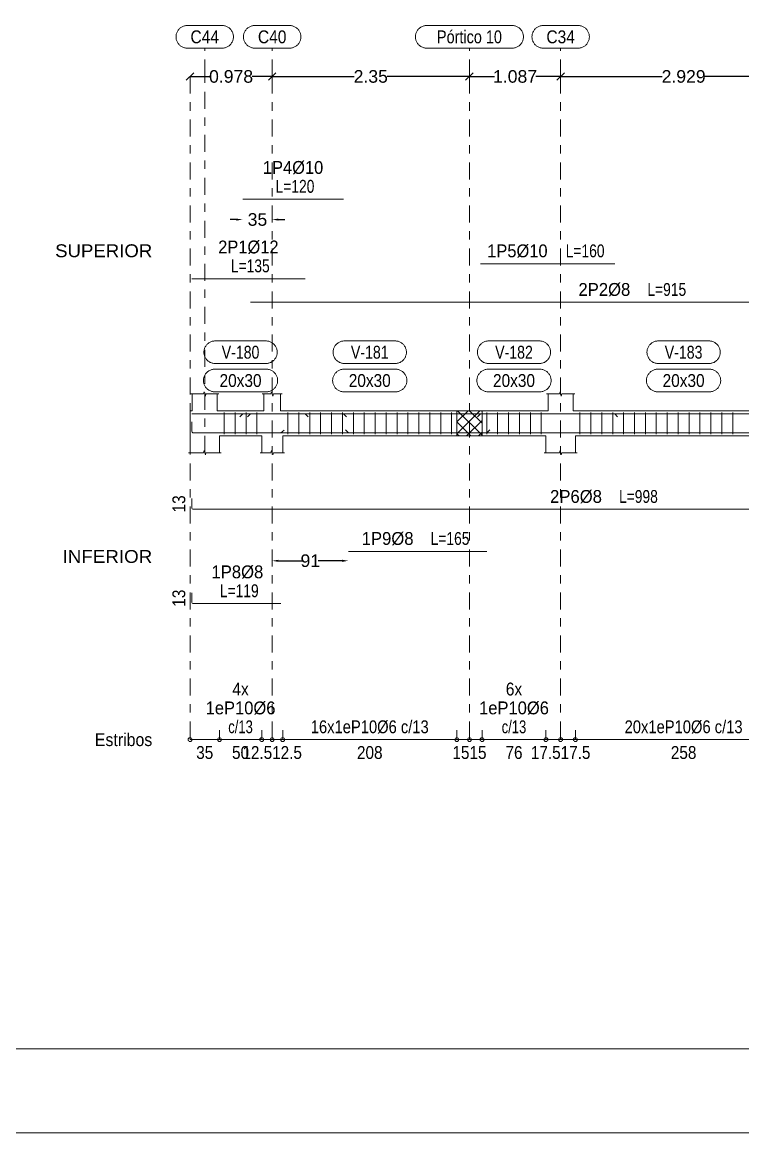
# Model space of a CAD drawing. Header units: millimetres. Extents: x 2 to 158, y -69 to 77.
# Drawn here: x 22.81 to 31.4, y -69.4 to -56.17 of the extents above; entities that cross this region are included whole.
import ezdxf
from ezdxf.enums import TextEntityAlignment as Align

# ---------------------------------------------------------------- set-up
doc = ezdxf.new("R2010")
doc.units = ezdxf.units.MM
doc.linetypes.add('CYPE_RAYAPUNTO', pattern=[0.4125, 0.2025, -0.105, 0, -0.105])
for name, color, linetype, lineweight in [('ALZ_ARM_LONG_ARM_TEXTOS', 3, 'Continuous', 9), ('ALZ_ARM_LONG_TXT_LONG', 3, 'Continuous', 9), ('ALZ_ARM_TRANS_TXT_EST', 3, 'Continuous', 9), ('ALZ_CONT_NUDOS', 122, 'Continuous', 9), ('ALZ_CONT_VIG_HORMIGON', 2, 'Continuous', 9), ('ALZ_COT_COT_ANCLAJES', 3, 'Continuous', 0), ('ALZ_COT_COT_ARM', 3, 'Continuous', 0), ('ALZ_COT_COT_EST', 3, 'Continuous', 0), ('ALZ_COT_COT_LIN_APOYOS', 2, 'CYPE_RAYAPUNTO', 0), ('ALZ_COT_LONGITUD_PROYECTADA', 122, 'Continuous', 0), ('ALZ_COT_TEXTOS_ESTRIBOS', 122, 'Continuous', 0), ('ALZ_REF_COT_LIN_AUX_COTA', 2, 'CYPE_RAYAPUNTO', 9), ('ALZ_REF_POSICIONES_ARMADURAS', 3, 'Continuous', 9), ('ALZ_REF_REF_NOMBRE', 3, 'Continuous', 9), ('ALZ_REF_REF_REFERENCIA', 3, 'Continuous', 9), ('ALZ_REF_TEXTO_REF_NOMBRE', 3, 'Continuous', 9), ('ALZ_REF_TEXTO_REF_REFERENCIA', 3, 'Continuous', 9), ('ARM_LONGITUDINAL_Ø10', 103, 'Continuous', 9), ('ARM_LONGITUDINAL_Ø12', 171, 'Continuous', 9), ('ARM_LONGITUDINAL_Ø8', 32, 'Continuous', 9), ('ARM_TRANSVERSAL_Ø6', 151, 'Continuous', 9), ('RECUAD_LIMITES', 2, 'Continuous', 0), ('RECUAD_MARCO', 1, 'Continuous', 20)]:
    doc.layers.add(name, color=color, linetype=linetype, lineweight=lineweight)
doc.styles.add('CYPETXT_0.225_romans', font='arial.ttf', dxfattribs={"height": 0.15})
doc.styles.add('CYPETXT_romans', font='arial.ttf', dxfattribs={"height": 0.2})
doc.dimstyles.new('cype_arrow', dxfattribs={"dimtxt": 0.18, "dimasz": 0.075, "dimexe": 0.05625, "dimexo": 0.05625, "dimgap": 0, "dimtad": 0, "dimdec": 4, "dimzin": 0, "dimdsep": 46, "dimtxsty": 'CYPETXT_0.225_romans', "dimcen": 0.09, "dimadec": 0, "dimazin": 0, "dimtfac": 1, "dimtdec": 4, "dimtofl": 0, "dimtmove": 2, "dimatfit": 3, "dimfxl": 1, "dimtolj": 1, "dimtzin": 0, "dimarcsym": 0})
doc.dimstyles.new('cype_oblique', dxfattribs={"dimtxt": 0.18, "dimasz": 0.18, "dimexe": 0.05625, "dimexo": 0.05625, "dimgap": 0, "dimtad": 0, "dimdec": 4, "dimzin": 0, "dimdsep": 46, "dimtxsty": 'CYPETXT_0.225_romans', "dimblk": 'OBLIQUE', "dimtsz": 0.045, "dimcen": 0.09, "dimadec": 0, "dimazin": 0, "dimtfac": 1, "dimtdec": 4, "dimtofl": 0, "dimtmove": 2, "dimatfit": 3, "dimfxl": 1, "dimtolj": 1, "dimtzin": 0, "dimarcsym": 0})

# ---------------------------------------------------------------- blocks, each defined once
blk = doc.blocks.new('*D97')
at = {"layer": 'ALZ_COT_LONGITUD_PROYECTADA', "color": 0, "lineweight": -2, "transparency": 16777216}
for p, q in [((24.768, -56.86), (24.858, -56.77)), ((25.746, -56.86), (25.836, -56.77)), ((24.813, -56.815), (25.049, -56.815)), ((25.791, -56.815), (25.555, -56.815))]:
    blk.add_line(p, q, dxfattribs=at)
at = {"layer": 'Defpoints', "color": 0, "transparency": 16777216}
for p in [(24.813, -56.815), (24.813, -56.815), (25.791, -56.815)]:
    blk.add_point(p, dxfattribs=at)
at = {"layer": 'ALZ_COT_LONGITUD_PROYECTADA', "color": 0, "transparency": 16777216, "insert": (25.302, -56.815), "char_height": 0.15, "attachment_point": 5, "style": 'CYPETXT_0.225_romans'}
blk.add_mtext('\\A1;0.978', dxfattribs=at)
blk = doc.blocks.new('_OBLIQUE')
at = {"color": 0, "linetype": 'ByBlock', "lineweight": -2}
blk.add_line((-0.5, -0.5), (0.5, 0.5), dxfattribs=at)
blk = doc.blocks.new('*D98')
at = {"layer": 'ALZ_COT_LONGITUD_PROYECTADA', "color": 0, "lineweight": -2, "transparency": 16777216}
for p, q in [((25.746, -56.86), (25.836, -56.77)), ((28.096, -56.86), (28.186, -56.77)), ((25.791, -56.815), (26.77, -56.815)), ((28.141, -56.815), (27.163, -56.815))]:
    blk.add_line(p, q, dxfattribs=at)
at = {"layer": 'Defpoints', "color": 0, "transparency": 16777216}
for p in [(25.791, -56.815), (25.791, -56.815), (28.141, -56.815)]:
    blk.add_point(p, dxfattribs=at)
at = {"layer": 'ALZ_COT_LONGITUD_PROYECTADA', "color": 0, "transparency": 16777216, "insert": (26.966, -56.815), "char_height": 0.15, "attachment_point": 5, "style": 'CYPETXT_0.225_romans'}
blk.add_mtext('\\A1;2.35', dxfattribs=at)
blk = doc.blocks.new('*D99')
at = {"layer": 'ALZ_COT_LONGITUD_PROYECTADA', "color": 0, "lineweight": -2, "transparency": 16777216}
for p, q in [((28.096, -56.86), (28.186, -56.77)), ((29.183, -56.86), (29.273, -56.77)), ((28.141, -56.815), (28.439, -56.815)), ((29.228, -56.815), (28.931, -56.815))]:
    blk.add_line(p, q, dxfattribs=at)
at = {"layer": 'Defpoints', "color": 0, "transparency": 16777216}
for p in [(28.141, -56.815), (28.141, -56.815), (29.228, -56.815)]:
    blk.add_point(p, dxfattribs=at)
at = {"layer": 'ALZ_COT_LONGITUD_PROYECTADA', "color": 0, "transparency": 16777216, "insert": (28.685, -56.815), "char_height": 0.15, "attachment_point": 5, "style": 'CYPETXT_0.225_romans'}
blk.add_mtext('\\A1;1.087', dxfattribs=at)
blk = doc.blocks.new('*D100')
at = {"layer": 'ALZ_COT_LONGITUD_PROYECTADA', "color": 0, "lineweight": -2, "transparency": 16777216}
for p, q in [((29.183, -56.86), (29.273, -56.77)), ((32.112, -56.86), (32.202, -56.77)), ((29.228, -56.815), (30.438, -56.815)), ((32.157, -56.815), (30.947, -56.815))]:
    blk.add_line(p, q, dxfattribs=at)
at = {"layer": 'Defpoints', "color": 0, "transparency": 16777216}
for p in [(29.228, -56.815), (29.228, -56.815), (32.157, -56.815)]:
    blk.add_point(p, dxfattribs=at)
at = {"layer": 'ALZ_COT_LONGITUD_PROYECTADA', "color": 0, "transparency": 16777216, "insert": (30.693, -56.815), "char_height": 0.15, "attachment_point": 5, "style": 'CYPETXT_0.225_romans'}
blk.add_mtext('\\A1;2.929', dxfattribs=at)
blk = doc.blocks.new('*D103')
at = {"layer": 'ALZ_COT_COT_ARM', "color": 0, "lineweight": -2, "transparency": 16777216}
for p, q in [((25.365, -58.52), (25.29, -58.52)), ((25.866, -58.52), (25.941, -58.52))]:
    blk.add_line(p, q, dxfattribs=at)
at = {"layer": 'ALZ_COT_COT_ARM', "color": 0, "transparency": 16777216}
for points in [[(25.365, -58.508), (25.365, -58.533), (25.44, -58.52)], [(25.866, -58.508), (25.866, -58.533), (25.791, -58.52)]]:
    blk.add_solid(points, dxfattribs=at)
at = {"layer": 'Defpoints', "color": 0, "transparency": 16777216}
for p in [(25.44, -58.52), (25.791, -58.52), (25.791, -58.52)]:
    blk.add_point(p, dxfattribs=at)
at = {"layer": 'ALZ_COT_COT_ARM', "color": 0, "transparency": 16777216, "insert": (25.616, -58.52), "char_height": 0.15, "attachment_point": 5, "style": 'CYPETXT_0.225_romans'}
blk.add_mtext('\\A1;35', dxfattribs=at)
blk = doc.blocks.new('*D104')
at = {"layer": 'ALZ_COT_COT_ARM', "color": 0, "lineweight": -2, "transparency": 16777216}
for p, q in [((25.866, -62.587), (26.153, -62.587)), ((26.625, -62.587), (26.339, -62.587))]:
    blk.add_line(p, q, dxfattribs=at)
at = {"layer": 'ALZ_COT_COT_ARM', "color": 0, "transparency": 16777216}
for points in [[(25.866, -62.575), (25.866, -62.6), (25.791, -62.587)], [(26.625, -62.575), (26.625, -62.6), (26.7, -62.587)]]:
    blk.add_solid(points, dxfattribs=at)
at = {"layer": 'Defpoints', "color": 0, "transparency": 16777216}
for p in [(25.791, -62.587), (26.7, -62.587), (26.7, -62.587)]:
    blk.add_point(p, dxfattribs=at)
at = {"layer": 'ALZ_COT_COT_ARM', "color": 0, "transparency": 16777216, "insert": (26.246, -62.587), "char_height": 0.15, "attachment_point": 5, "style": 'CYPETXT_0.225_romans'}
blk.add_mtext('\\A1;91', dxfattribs=at)

msp = doc.modelspace()

# ---------------------------------------------------------------- linework, layer by layer
at = {"layer": 'ALZ_CONT_NUDOS'}
for p, q in [((24.83797, -60.79883), (24.83797, -60.59883)), ((25.13797, -60.79883), (25.13797, -60.59883)), ((25.69145, -60.79883), (25.69145, -60.59883)), ((25.89145, -60.79883), (25.89145, -60.59883)), ((29.07797, -60.79883), (29.07797, -60.59883)), ((29.37797, -60.79883), (29.37797, -60.59883)), ((24.81297, -60.79883), (24.83797, -60.79883)), ((25.16297, -60.79883), (25.13797, -60.79883)), ((25.66645, -60.79883), (25.69145, -60.79883)), ((25.91645, -60.79883), (25.89145, -60.79883)), ((27.99145, -60.79883), (27.99145, -60.79883)), ((28.29145, -60.79883), (28.29145, -60.79883)), ((29.05297, -60.79883), (29.07797, -60.79883)), ((29.40297, -60.79883), (29.37797, -60.79883)), ((24.81297, -61.09883), (24.81297, -61.29883)), ((25.16297, -61.09883), (25.16297, -61.29883)), ((25.66645, -61.09883), (25.66645, -61.29883)), ((25.91645, -61.09883), (25.91645, -61.29883)), ((27.99145, -61.09883), (27.99145, -61.09883)), ((28.29145, -61.09883), (28.29145, -61.09883)), ((29.05297, -61.09883), (29.05297, -61.29883)), ((29.40297, -61.09883), (29.40297, -61.29883))]:
    msp.add_line(p, q, dxfattribs=at)
at = {"layer": 'ALZ_CONT_NUDOS', "lineweight": 0}
for p, q in [((27.99145, -61.0731), (28.26571, -60.79883)), ((27.99145, -60.93168), (28.12429, -60.79883)), ((28.29145, -61.09026), (28.00003, -60.79883)), ((28.29145, -60.94883), (28.14145, -60.79883)), ((28.29145, -60.80741), (28.28287, -60.79883)), ((28.1586, -61.09883), (27.99145, -60.93168)), ((28.10713, -61.09883), (28.29145, -60.91452)), ((28.01718, -61.09883), (27.99145, -61.0731)), ((28.24855, -61.09883), (28.29145, -61.05594))]:
    msp.add_line(p, q, dxfattribs=at)
at = {"layer": 'ALZ_CONT_NUDOS'}
for points in [[(24.81797, -60.59883), (24.97297, -60.59883), (24.98047, -60.57383), (24.99547, -60.62383), (25.00297, -60.59883), (25.15797, -60.59883)], [(25.67145, -60.59883), (25.77645, -60.59883), (25.78395, -60.57383), (25.79895, -60.62383), (25.80645, -60.59883), (25.91145, -60.59883)], [(29.05797, -60.59883), (29.21297, -60.59883), (29.22047, -60.57383), (29.23547, -60.62383), (29.24297, -60.59883), (29.39797, -60.59883)], [(24.81297, -60.79883), (24.81297, -61.09883)], [(27.99145, -60.79883), (28.29145, -60.79883)], [(27.99145, -61.09883), (28.29145, -61.09883)], [(24.79297, -61.29883), (24.97297, -61.29883), (24.98047, -61.27383), (24.99547, -61.32383), (25.00297, -61.29883), (25.18297, -61.29883)], [(25.64645, -61.29883), (25.77645, -61.29883), (25.78395, -61.27383), (25.79895, -61.32383), (25.80645, -61.29883), (25.93645, -61.29883)], [(29.03297, -61.29883), (29.21297, -61.29883), (29.22047, -61.27383), (29.23547, -61.32383), (29.24297, -61.29883), (29.42297, -61.29883)]]:
    msp.add_lwpolyline(points, dxfattribs=at)
at = {"layer": 'ALZ_CONT_NUDOS', "lineweight": 0}
msp.add_lwpolyline([(27.99145, -60.79883), (27.99145, -61.09883), (28.29145, -61.09883), (28.29145, -60.79883), (27.99145, -60.79883)], close=True, dxfattribs=at)
at = {"layer": 'ALZ_CONT_VIG_HORMIGON'}
for p, q in [((25.16297, -60.79883), (25.66645, -60.79883)), ((25.91645, -60.79883), (27.99145, -60.79883)), ((28.29145, -60.79883), (29.05297, -60.79883)), ((29.40297, -60.79883), (31.98226, -60.79883)), ((25.16297, -61.09883), (25.66645, -61.09883)), ((25.91645, -61.09883), (27.99145, -61.09883)), ((28.29145, -61.09883), (29.05297, -61.09883)), ((29.40297, -61.09883), (31.98226, -61.09883))]:
    msp.add_line(p, q, dxfattribs=at)
at = {"layer": 'ALZ_COT_COT_EST'}
for p, q in [((24.81297, -64.71909), (24.81297, -64.60659)), ((25.16297, -64.71909), (25.16297, -64.60659)), ((25.66645, -64.71909), (25.66645, -64.60659)), ((25.79145, -64.71909), (25.79145, -64.60659)), ((25.91645, -64.71909), (25.91645, -64.60659)), ((27.99145, -64.71909), (27.99145, -64.60659)), ((28.14145, -64.71909), (28.14145, -64.60659)), ((28.29145, -64.71909), (28.29145, -64.60659)), ((29.05297, -64.71909), (29.05297, -64.60659)), ((29.22797, -64.71909), (29.22797, -64.60659)), ((29.40297, -64.71909), (29.40297, -64.60659))]:
    msp.add_line(p, q, dxfattribs=at)
for points in [[(24.81297, -64.71909), (25.16297, -64.71909), (25.16297, -64.60659)], [(25.16297, -64.71909), (25.66645, -64.71909), (25.66645, -64.60659)], [(25.66645, -64.71909), (25.79145, -64.71909), (25.79145, -64.60659)], [(25.79145, -64.71909), (25.91645, -64.71909), (25.91645, -64.60659)], [(25.91645, -64.71909), (27.99145, -64.71909), (27.99145, -64.60659)], [(27.99145, -64.71909), (28.14145, -64.71909), (28.14145, -64.60659)], [(28.14145, -64.71909), (28.29145, -64.71909), (28.29145, -64.60659)], [(28.29145, -64.71909), (29.05297, -64.71909), (29.05297, -64.60659)], [(29.05297, -64.71909), (29.22797, -64.71909), (29.22797, -64.60659)], [(29.22797, -64.71909), (29.40297, -64.71909), (29.40297, -64.60659)], [(29.40297, -64.71909), (31.98226, -64.71909), (31.98226, -64.60659)]]:
    msp.add_lwpolyline(points, dxfattribs=at)
for centre in [(24.81297, -64.71909), (25.16297, -64.71909), (25.16297, -64.71909), (25.66645, -64.71909), (25.66645, -64.71909), (25.79145, -64.71909), (25.79145, -64.71909), (25.91645, -64.71909), (25.91645, -64.71909), (27.99145, -64.71909), (27.99145, -64.71909), (28.14145, -64.71909), (28.14145, -64.71909), (28.29145, -64.71909), (28.29145, -64.71909), (29.05297, -64.71909), (29.05297, -64.71909), (29.22797, -64.71909), (29.22797, -64.71909), (29.40297, -64.71909), (29.40297, -64.71909)]:
    msp.add_circle(centre, 0.0225, dxfattribs=at)
at = {"layer": 'ALZ_COT_COT_LIN_APOYOS'}
for p, q in [((24.81297, -56.81463), (24.81297, -64.71909)), ((25.79145, -56.81463), (25.79145, -64.71909)), ((28.14145, -56.81463), (28.14145, -64.71909)), ((29.22797, -56.81463), (29.22797, -64.71909))]:
    msp.add_line(p, q, dxfattribs=at)
at = {"layer": 'ALZ_REF_COT_LIN_AUX_COTA'}
for p, q in [((24.98797, -56.81463), (24.98797, -56.47713)), ((25.79145, -56.81463), (25.79145, -56.47713)), ((28.14145, -56.81463), (28.14145, -56.47713)), ((29.22797, -56.81463), (29.22797, -56.47713)), ((24.98797, -61.29883), (24.98797, -56.81463))]:
    msp.add_line(p, q, dxfattribs=at)
at = {"layer": 'ALZ_REF_REF_NOMBRE'}
for points in [[(25.71621, -59.96633), (25.72523, -59.96664), (25.7342, -59.96754), (25.7431, -59.96904), (25.75188, -59.97113), (25.76049, -59.9738), (25.76891, -59.97705), (25.7771, -59.98084), (25.78501, -59.98518), (25.79261, -59.99003), (25.79988, -59.99539), (25.80677, -60.00121), (25.81325, -60.00748), (25.8193, -60.01417), (25.82489, -60.02126), (25.83, -60.02869), (25.8346, -60.03646), (25.83867, -60.04451), (25.84219, -60.05281), (25.84515, -60.06134), (25.84753, -60.07004), (25.84933, -60.07888), (25.85053, -60.08782), (25.85114, -60.09682), (25.85114, -60.10585), (25.85053, -60.11485), (25.84933, -60.12379), (25.84753, -60.13263), (25.84515, -60.14133), (25.84219, -60.14985), (25.83867, -60.15816), (25.8346, -60.16621), (25.83, -60.17398), (25.82489, -60.18141), (25.8193, -60.18849), (25.81325, -60.19519), (25.80677, -60.20146), (25.79988, -60.20728), (25.79261, -60.21263), (25.78501, -60.21749), (25.7771, -60.22182), (25.76891, -60.22562), (25.76049, -60.22886), (25.75188, -60.23154), (25.7431, -60.23363), (25.7342, -60.23513), (25.72523, -60.23603), (25.71621, -60.23633), (25.11321, -60.23633), (25.10419, -60.23603), (25.09522, -60.23513), (25.08632, -60.23363), (25.07754, -60.23154), (25.06893, -60.22886), (25.06051, -60.22562), (25.05232, -60.22182), (25.04441, -60.21749), (25.03681, -60.21263), (25.02954, -60.20728), (25.02265, -60.20146), (25.01617, -60.19519), (25.01012, -60.18849), (25.00453, -60.18141), (24.99942, -60.17398), (24.99482, -60.16621), (24.99075, -60.15816), (24.98723, -60.14985), (24.98427, -60.14133), (24.98189, -60.13263), (24.98009, -60.12379), (24.97889, -60.11485), (24.97829, -60.10585), (24.97829, -60.09682), (24.97889, -60.08782), (24.98009, -60.07888), (24.98189, -60.07004), (24.98427, -60.06134), (24.98723, -60.05281), (24.99075, -60.04451), (24.99482, -60.03646), (24.99942, -60.02869), (25.00453, -60.02126), (25.01012, -60.01417), (25.01617, -60.00748), (25.02265, -60.00121), (25.02954, -59.99539), (25.03681, -59.99003), (25.04441, -59.98518), (25.05232, -59.98084), (25.06051, -59.97705), (25.06893, -59.9738), (25.07754, -59.97113), (25.08632, -59.96904), (25.09522, -59.96754), (25.10419, -59.96664), (25.11321, -59.96633), (25.71621, -59.96633)], [(27.25545, -59.96633), (27.26446, -59.96664), (27.27344, -59.96754), (27.28234, -59.96904), (27.29111, -59.97113), (27.29973, -59.9738), (27.30815, -59.97705), (27.31633, -59.98084), (27.32425, -59.98518), (27.33185, -59.99003), (27.33911, -59.99539), (27.346, -60.00121), (27.35249, -60.00748), (27.35854, -60.01417), (27.36413, -60.02126), (27.36924, -60.02869), (27.37384, -60.03646), (27.3779, -60.04451), (27.38143, -60.05281), (27.38439, -60.06134), (27.38677, -60.07004), (27.38857, -60.07888), (27.38977, -60.08782), (27.39037, -60.09682), (27.39037, -60.10585), (27.38977, -60.11485), (27.38857, -60.12379), (27.38677, -60.13263), (27.38439, -60.14133), (27.38143, -60.14985), (27.3779, -60.15816), (27.37384, -60.16621), (27.36924, -60.17398), (27.36413, -60.18141), (27.35854, -60.18849), (27.35249, -60.19519), (27.346, -60.20146), (27.33911, -60.20728), (27.33185, -60.21263), (27.32425, -60.21749), (27.31633, -60.22182), (27.30815, -60.22562), (27.29973, -60.22886), (27.29111, -60.23154), (27.28234, -60.23363), (27.27344, -60.23513), (27.26446, -60.23603), (27.25545, -60.23633), (26.65245, -60.23633), (26.64343, -60.23603), (26.63445, -60.23513), (26.62556, -60.23363), (26.61678, -60.23154), (26.60816, -60.22886), (26.59974, -60.22562), (26.59156, -60.22182), (26.58365, -60.21749), (26.57604, -60.21263), (26.56878, -60.20728), (26.56189, -60.20146), (26.55541, -60.19519), (26.54935, -60.18849), (26.54376, -60.18141), (26.53866, -60.17398), (26.53406, -60.16621), (26.52999, -60.15816), (26.52647, -60.14985), (26.52351, -60.14133), (26.52112, -60.13263), (26.51933, -60.12379), (26.51813, -60.11485), (26.51752, -60.10585), (26.51752, -60.09682), (26.51813, -60.08782), (26.51933, -60.07888), (26.52112, -60.07004), (26.52351, -60.06134), (26.52647, -60.05281), (26.52999, -60.04451), (26.53406, -60.03646), (26.53866, -60.02869), (26.54376, -60.02126), (26.54935, -60.01417), (26.55541, -60.00748), (26.56189, -60.00121), (26.56878, -59.99539), (26.57604, -59.99003), (26.58365, -59.98518), (26.59156, -59.98084), (26.59974, -59.97705), (26.60816, -59.9738), (26.61678, -59.97113), (26.62556, -59.96904), (26.63445, -59.96754), (26.64343, -59.96664), (26.65245, -59.96633), (27.25545, -59.96633)], [(28.97371, -59.96633), (28.98273, -59.96664), (28.9917, -59.96754), (29.0006, -59.96904), (29.00938, -59.97113), (29.01799, -59.9738), (29.02641, -59.97705), (29.0346, -59.98084), (29.04251, -59.98518), (29.05011, -59.99003), (29.05738, -59.99539), (29.06427, -60.00121), (29.07075, -60.00748), (29.0768, -60.01417), (29.08239, -60.02126), (29.0875, -60.02869), (29.0921, -60.03646), (29.09617, -60.04451), (29.09969, -60.05281), (29.10265, -60.06134), (29.10503, -60.07004), (29.10683, -60.07888), (29.10803, -60.08782), (29.10864, -60.09682), (29.10864, -60.10585), (29.10803, -60.11485), (29.10683, -60.12379), (29.10503, -60.13263), (29.10265, -60.14133), (29.09969, -60.14985), (29.09617, -60.15816), (29.0921, -60.16621), (29.0875, -60.17398), (29.08239, -60.18141), (29.0768, -60.18849), (29.07075, -60.19519), (29.06427, -60.20146), (29.05738, -60.20728), (29.05011, -60.21263), (29.04251, -60.21749), (29.0346, -60.22182), (29.02641, -60.22562), (29.01799, -60.22886), (29.00938, -60.23154), (29.0006, -60.23363), (28.9917, -60.23513), (28.98273, -60.23603), (28.97371, -60.23633), (28.37071, -60.23633), (28.36169, -60.23603), (28.35272, -60.23513), (28.34382, -60.23363), (28.33504, -60.23154), (28.32643, -60.22886), (28.31801, -60.22562), (28.30982, -60.22182), (28.30191, -60.21749), (28.29431, -60.21263), (28.28704, -60.20728), (28.28015, -60.20146), (28.27367, -60.19519), (28.26762, -60.18849), (28.26203, -60.18141), (28.25692, -60.17398), (28.25232, -60.16621), (28.24825, -60.15816), (28.24473, -60.14985), (28.24177, -60.14133), (28.23939, -60.13263), (28.23759, -60.12379), (28.23639, -60.11485), (28.23579, -60.10585), (28.23579, -60.09682), (28.23639, -60.08782), (28.23759, -60.07888), (28.23939, -60.07004), (28.24177, -60.06134), (28.24473, -60.05281), (28.24825, -60.04451), (28.25232, -60.03646), (28.25692, -60.02869), (28.26203, -60.02126), (28.26762, -60.01417), (28.27367, -60.00748), (28.28015, -60.00121), (28.28704, -59.99539), (28.29431, -59.99003), (28.30191, -59.98518), (28.30982, -59.98084), (28.31801, -59.97705), (28.32643, -59.9738), (28.33504, -59.97113), (28.34382, -59.96904), (28.35272, -59.96754), (28.36169, -59.96664), (28.37071, -59.96633), (28.97371, -59.96633)], [(30.99412, -59.96633), (31.00314, -59.96664), (31.01211, -59.96754), (31.02101, -59.96904), (31.02979, -59.97113), (31.0384, -59.9738), (31.04682, -59.97705), (31.05501, -59.98084), (31.06292, -59.98518), (31.07052, -59.99003), (31.07779, -59.99539), (31.08467, -60.00121), (31.09116, -60.00748), (31.09721, -60.01417), (31.1028, -60.02126), (31.10791, -60.02869), (31.11251, -60.03646), (31.11658, -60.04451), (31.1201, -60.05281), (31.12306, -60.06134), (31.12544, -60.07004), (31.12724, -60.07888), (31.12844, -60.08782), (31.12904, -60.09682), (31.12904, -60.10585), (31.12844, -60.11485), (31.12724, -60.12379), (31.12544, -60.13263), (31.12306, -60.14133), (31.1201, -60.14985), (31.11658, -60.15816), (31.11251, -60.16621), (31.10791, -60.17398), (31.1028, -60.18141), (31.09721, -60.18849), (31.09116, -60.19519), (31.08467, -60.20146), (31.07779, -60.20728), (31.07052, -60.21263), (31.06292, -60.21749), (31.05501, -60.22182), (31.04682, -60.22562), (31.0384, -60.22886), (31.02979, -60.23154), (31.02101, -60.23363), (31.01211, -60.23513), (31.00314, -60.23603), (30.99412, -60.23633), (30.39112, -60.23633), (30.3821, -60.23603), (30.37313, -60.23513), (30.36423, -60.23363), (30.35545, -60.23154), (30.34684, -60.22886), (30.33842, -60.22562), (30.33023, -60.22182), (30.32232, -60.21749), (30.31472, -60.21263), (30.30745, -60.20728), (30.30056, -60.20146), (30.29408, -60.19519), (30.28803, -60.18849), (30.28243, -60.18141), (30.27733, -60.17398), (30.27273, -60.16621), (30.26866, -60.15816), (30.26514, -60.14985), (30.26218, -60.14133), (30.2598, -60.13263), (30.258, -60.12379), (30.2568, -60.11485), (30.25619, -60.10585), (30.25619, -60.09682), (30.2568, -60.08782), (30.258, -60.07888), (30.2598, -60.07004), (30.26218, -60.06134), (30.26514, -60.05281), (30.26866, -60.04451), (30.27273, -60.03646), (30.27733, -60.02869), (30.28243, -60.02126), (30.28803, -60.01417), (30.29408, -60.00748), (30.30056, -60.00121), (30.30745, -59.99539), (30.31472, -59.99003), (30.32232, -59.98518), (30.33023, -59.98084), (30.33842, -59.97705), (30.34684, -59.9738), (30.35545, -59.97113), (30.36423, -59.96904), (30.37313, -59.96754), (30.3821, -59.96664), (30.39112, -59.96633), (30.99412, -59.96633)], [(25.72184, -60.30383), (25.73085, -60.30414), (25.73983, -60.30504), (25.74873, -60.30654), (25.7575, -60.30863), (25.76612, -60.3113), (25.77454, -60.31455), (25.78272, -60.31834), (25.79063, -60.32268), (25.79824, -60.32753), (25.8055, -60.33289), (25.81239, -60.33871), (25.81888, -60.34498), (25.82493, -60.35167), (25.83052, -60.35876), (25.83563, -60.36619), (25.84022, -60.37396), (25.84429, -60.38201), (25.84781, -60.39031), (25.85077, -60.39884), (25.85316, -60.40754), (25.85496, -60.41638), (25.85616, -60.42532), (25.85676, -60.43432), (25.85676, -60.44335), (25.85616, -60.45235), (25.85496, -60.46129), (25.85316, -60.47013), (25.85077, -60.47883), (25.84781, -60.48735), (25.84429, -60.49566), (25.84022, -60.50371), (25.83563, -60.51148), (25.83052, -60.51891), (25.82493, -60.52599), (25.81888, -60.53269), (25.81239, -60.53896), (25.8055, -60.54478), (25.79824, -60.55013), (25.79063, -60.55499), (25.78272, -60.55932), (25.77454, -60.56312), (25.76612, -60.56636), (25.7575, -60.56904), (25.74873, -60.57113), (25.73983, -60.57263), (25.73085, -60.57353), (25.72184, -60.57383), (25.10759, -60.57383), (25.09857, -60.57353), (25.08959, -60.57263), (25.0807, -60.57113), (25.07192, -60.56904), (25.0633, -60.56636), (25.05488, -60.56312), (25.0467, -60.55932), (25.03879, -60.55499), (25.03118, -60.55013), (25.02392, -60.54478), (25.01703, -60.53896), (25.01054, -60.53269), (25.00449, -60.52599), (24.9989, -60.51891), (24.9938, -60.51148), (24.9892, -60.50371), (24.98513, -60.49566), (24.98161, -60.48735), (24.97865, -60.47883), (24.97626, -60.47013), (24.97447, -60.46129), (24.97326, -60.45235), (24.97266, -60.44335), (24.97266, -60.43432), (24.97326, -60.42532), (24.97447, -60.41638), (24.97626, -60.40754), (24.97865, -60.39884), (24.98161, -60.39031), (24.98513, -60.38201), (24.9892, -60.37396), (24.9938, -60.36619), (24.9989, -60.35876), (25.00449, -60.35167), (25.01054, -60.34498), (25.01703, -60.33871), (25.02392, -60.33289), (25.03118, -60.32753), (25.03879, -60.32268), (25.0467, -60.31834), (25.05488, -60.31455), (25.0633, -60.3113), (25.07192, -60.30863), (25.0807, -60.30654), (25.08959, -60.30504), (25.09857, -60.30414), (25.10759, -60.30383), (25.72184, -60.30383)], [(27.26107, -60.30383), (27.27009, -60.30414), (27.27907, -60.30504), (27.28796, -60.30654), (27.29674, -60.30863), (27.30536, -60.3113), (27.31377, -60.31455), (27.32196, -60.31834), (27.32987, -60.32268), (27.33747, -60.32753), (27.34474, -60.33289), (27.35163, -60.33871), (27.35811, -60.34498), (27.36417, -60.35167), (27.36976, -60.35876), (27.37486, -60.36619), (27.37946, -60.37396), (27.38353, -60.38201), (27.38705, -60.39031), (27.39001, -60.39884), (27.39239, -60.40754), (27.39419, -60.41638), (27.39539, -60.42532), (27.396, -60.43432), (27.396, -60.44335), (27.39539, -60.45235), (27.39419, -60.46129), (27.39239, -60.47013), (27.39001, -60.47883), (27.38705, -60.48735), (27.38353, -60.49566), (27.37946, -60.50371), (27.37486, -60.51148), (27.36976, -60.51891), (27.36417, -60.52599), (27.35811, -60.53269), (27.35163, -60.53896), (27.34474, -60.54478), (27.33747, -60.55013), (27.32987, -60.55499), (27.32196, -60.55932), (27.31377, -60.56312), (27.30536, -60.56636), (27.29674, -60.56904), (27.28796, -60.57113), (27.27907, -60.57263), (27.27009, -60.57353), (27.26107, -60.57383), (26.64682, -60.57383), (26.63781, -60.57353), (26.62883, -60.57263), (26.61993, -60.57113), (26.61116, -60.56904), (26.60254, -60.56636), (26.59412, -60.56312), (26.58594, -60.55932), (26.57802, -60.55499), (26.57042, -60.55013), (26.56316, -60.54478), (26.55627, -60.53896), (26.54978, -60.53269), (26.54373, -60.52599), (26.53814, -60.51891), (26.53303, -60.51148), (26.52843, -60.50371), (26.52436, -60.49566), (26.52084, -60.48735), (26.51788, -60.47883), (26.5155, -60.47013), (26.5137, -60.46129), (26.5125, -60.45235), (26.5119, -60.44335), (26.5119, -60.43432), (26.5125, -60.42532), (26.5137, -60.41638), (26.5155, -60.40754), (26.51788, -60.39884), (26.52084, -60.39031), (26.52436, -60.38201), (26.52843, -60.37396), (26.53303, -60.36619), (26.53814, -60.35876), (26.54373, -60.35167), (26.54978, -60.34498), (26.55627, -60.33871), (26.56316, -60.33289), (26.57042, -60.32753), (26.57802, -60.32268), (26.58594, -60.31834), (26.59412, -60.31455), (26.60254, -60.3113), (26.61116, -60.30863), (26.61993, -60.30654), (26.62883, -60.30504), (26.63781, -60.30414), (26.64682, -60.30383), (27.26107, -60.30383)], [(28.97934, -60.30383), (28.98835, -60.30414), (28.99733, -60.30504), (29.00623, -60.30654), (29.015, -60.30863), (29.02362, -60.3113), (29.03204, -60.31455), (29.04022, -60.31834), (29.04813, -60.32268), (29.05574, -60.32753), (29.063, -60.33289), (29.06989, -60.33871), (29.07638, -60.34498), (29.08243, -60.35167), (29.08802, -60.35876), (29.09313, -60.36619), (29.09772, -60.37396), (29.10179, -60.38201), (29.10531, -60.39031), (29.10827, -60.39884), (29.11066, -60.40754), (29.11246, -60.41638), (29.11366, -60.42532), (29.11426, -60.43432), (29.11426, -60.44335), (29.11366, -60.45235), (29.11246, -60.46129), (29.11066, -60.47013), (29.10827, -60.47883), (29.10531, -60.48735), (29.10179, -60.49566), (29.09772, -60.50371), (29.09313, -60.51148), (29.08802, -60.51891), (29.08243, -60.52599), (29.07638, -60.53269), (29.06989, -60.53896), (29.063, -60.54478), (29.05574, -60.55013), (29.04813, -60.55499), (29.04022, -60.55932), (29.03204, -60.56312), (29.02362, -60.56636), (29.015, -60.56904), (29.00623, -60.57113), (28.99733, -60.57263), (28.98835, -60.57353), (28.97934, -60.57383), (28.36509, -60.57383), (28.35607, -60.57353), (28.34709, -60.57263), (28.3382, -60.57113), (28.32942, -60.56904), (28.3208, -60.56636), (28.31238, -60.56312), (28.3042, -60.55932), (28.29629, -60.55499), (28.28868, -60.55013), (28.28142, -60.54478), (28.27453, -60.53896), (28.26804, -60.53269), (28.26199, -60.52599), (28.2564, -60.51891), (28.2513, -60.51148), (28.2467, -60.50371), (28.24263, -60.49566), (28.23911, -60.48735), (28.23615, -60.47883), (28.23376, -60.47013), (28.23197, -60.46129), (28.23076, -60.45235), (28.23016, -60.44335), (28.23016, -60.43432), (28.23076, -60.42532), (28.23197, -60.41638), (28.23376, -60.40754), (28.23615, -60.39884), (28.23911, -60.39031), (28.24263, -60.38201), (28.2467, -60.37396), (28.2513, -60.36619), (28.2564, -60.35876), (28.26199, -60.35167), (28.26804, -60.34498), (28.27453, -60.33871), (28.28142, -60.33289), (28.28868, -60.32753), (28.29629, -60.32268), (28.3042, -60.31834), (28.31238, -60.31455), (28.3208, -60.3113), (28.32942, -60.30863), (28.3382, -60.30654), (28.34709, -60.30504), (28.35607, -60.30414), (28.36509, -60.30383), (28.97934, -60.30383)], [(30.99974, -60.30383), (31.00876, -60.30414), (31.01774, -60.30504), (31.02663, -60.30654), (31.03541, -60.30863), (31.04403, -60.3113), (31.05245, -60.31455), (31.06063, -60.31834), (31.06854, -60.32268), (31.07615, -60.32753), (31.08341, -60.33289), (31.0903, -60.33871), (31.09679, -60.34498), (31.10284, -60.35167), (31.10843, -60.35876), (31.11353, -60.36619), (31.11813, -60.37396), (31.1222, -60.38201), (31.12572, -60.39031), (31.12868, -60.39884), (31.13107, -60.40754), (31.13286, -60.41638), (31.13407, -60.42532), (31.13467, -60.43432), (31.13467, -60.44335), (31.13407, -60.45235), (31.13286, -60.46129), (31.13107, -60.47013), (31.12868, -60.47883), (31.12572, -60.48735), (31.1222, -60.49566), (31.11813, -60.50371), (31.11353, -60.51148), (31.10843, -60.51891), (31.10284, -60.52599), (31.09679, -60.53269), (31.0903, -60.53896), (31.08341, -60.54478), (31.07615, -60.55013), (31.06854, -60.55499), (31.06063, -60.55932), (31.05245, -60.56312), (31.04403, -60.56636), (31.03541, -60.56904), (31.02663, -60.57113), (31.01774, -60.57263), (31.00876, -60.57353), (30.99974, -60.57383), (30.38549, -60.57383), (30.37648, -60.57353), (30.3675, -60.57263), (30.3586, -60.57113), (30.34983, -60.56904), (30.34121, -60.56636), (30.33279, -60.56312), (30.32461, -60.55932), (30.3167, -60.55499), (30.30909, -60.55013), (30.30183, -60.54478), (30.29494, -60.53896), (30.28845, -60.53269), (30.2824, -60.52599), (30.27681, -60.51891), (30.2717, -60.51148), (30.26711, -60.50371), (30.26304, -60.49566), (30.25951, -60.48735), (30.25655, -60.47883), (30.25417, -60.47013), (30.25237, -60.46129), (30.25117, -60.45235), (30.25057, -60.44335), (30.25057, -60.43432), (30.25117, -60.42532), (30.25237, -60.41638), (30.25417, -60.40754), (30.25655, -60.39884), (30.25951, -60.39031), (30.26304, -60.38201), (30.26711, -60.37396), (30.2717, -60.36619), (30.27681, -60.35876), (30.2824, -60.35167), (30.28845, -60.34498), (30.29494, -60.33871), (30.30183, -60.33289), (30.30909, -60.32753), (30.3167, -60.32268), (30.32461, -60.31834), (30.33279, -60.31455), (30.34121, -60.3113), (30.34983, -60.30863), (30.3586, -60.30654), (30.3675, -60.30504), (30.37648, -60.30414), (30.38549, -60.30383), (30.99974, -60.30383)]]:
    msp.add_lwpolyline(points, close=True, dxfattribs=at)
at = {"layer": 'ALZ_REF_REF_REFERENCIA'}
for points in [[(25.19497, -56.20713), (25.20399, -56.20743), (25.21297, -56.20833), (25.22186, -56.20983), (25.23064, -56.21193), (25.23926, -56.2146), (25.24768, -56.21784), (25.25586, -56.22164), (25.26377, -56.22597), (25.27138, -56.23083), (25.27864, -56.23618), (25.28553, -56.24201), (25.29202, -56.24828), (25.29807, -56.25497), (25.30366, -56.26205), (25.30876, -56.26949), (25.31336, -56.27725), (25.31743, -56.2853), (25.32095, -56.29361), (25.32391, -56.30213), (25.3263, -56.31083), (25.32809, -56.31967), (25.3293, -56.32862), (25.3299, -56.33762), (25.3299, -56.34664), (25.3293, -56.35564), (25.32809, -56.36458), (25.3263, -56.37342), (25.32391, -56.38213), (25.32095, -56.39065), (25.31743, -56.39896), (25.31336, -56.40701), (25.30876, -56.41477), (25.30366, -56.42221), (25.29807, -56.42929), (25.29202, -56.43598), (25.28553, -56.44225), (25.27864, -56.44808), (25.27138, -56.45343), (25.26377, -56.45828), (25.25586, -56.46262), (25.24768, -56.46642), (25.23926, -56.46966), (25.23064, -56.47233), (25.22186, -56.47442), (25.21297, -56.47592), (25.20399, -56.47683), (25.19497, -56.47713), (24.78097, -56.47713), (24.77196, -56.47683), (24.76298, -56.47592), (24.75408, -56.47442), (24.74531, -56.47233), (24.73669, -56.46966), (24.72827, -56.46642), (24.72009, -56.46262), (24.71218, -56.45828), (24.70457, -56.45343), (24.69731, -56.44808), (24.69042, -56.44225), (24.68393, -56.43598), (24.67788, -56.42929), (24.67229, -56.42221), (24.66718, -56.41477), (24.66259, -56.40701), (24.65852, -56.39896), (24.65499, -56.39065), (24.65204, -56.38213), (24.64965, -56.37342), (24.64785, -56.36458), (24.64665, -56.35564), (24.64605, -56.34664), (24.64605, -56.33762), (24.64665, -56.32862), (24.64785, -56.31967), (24.64965, -56.31083), (24.65204, -56.30213), (24.65499, -56.29361), (24.65852, -56.2853), (24.66259, -56.27725), (24.66718, -56.26949), (24.67229, -56.26205), (24.67788, -56.25497), (24.68393, -56.24828), (24.69042, -56.24201), (24.69731, -56.23618), (24.70457, -56.23083), (24.71218, -56.22597), (24.72009, -56.22164), (24.72827, -56.21784), (24.73669, -56.2146), (24.74531, -56.21193), (24.75408, -56.20983), (24.76298, -56.20833), (24.77196, -56.20743), (24.78097, -56.20713), (25.19497, -56.20713)], [(25.99845, -56.20713), (26.00746, -56.20743), (26.01644, -56.20833), (26.02534, -56.20983), (26.03411, -56.21193), (26.04273, -56.2146), (26.05115, -56.21784), (26.05933, -56.22164), (26.06725, -56.22597), (26.07485, -56.23083), (26.08211, -56.23618), (26.089, -56.24201), (26.09549, -56.24828), (26.10154, -56.25497), (26.10713, -56.26205), (26.11224, -56.26949), (26.11684, -56.27725), (26.1209, -56.2853), (26.12443, -56.29361), (26.12739, -56.30213), (26.12977, -56.31083), (26.13157, -56.31967), (26.13277, -56.32862), (26.13337, -56.33762), (26.13337, -56.34664), (26.13277, -56.35564), (26.13157, -56.36458), (26.12977, -56.37342), (26.12739, -56.38213), (26.12443, -56.39065), (26.1209, -56.39896), (26.11684, -56.40701), (26.11224, -56.41477), (26.10713, -56.42221), (26.10154, -56.42929), (26.09549, -56.43598), (26.089, -56.44225), (26.08211, -56.44808), (26.07485, -56.45343), (26.06725, -56.45828), (26.05933, -56.46262), (26.05115, -56.46642), (26.04273, -56.46966), (26.03411, -56.47233), (26.02534, -56.47442), (26.01644, -56.47592), (26.00746, -56.47683), (25.99845, -56.47713), (25.58445, -56.47713), (25.57543, -56.47683), (25.56645, -56.47592), (25.55756, -56.47442), (25.54878, -56.47233), (25.54016, -56.46966), (25.53174, -56.46642), (25.52356, -56.46262), (25.51565, -56.45828), (25.50804, -56.45343), (25.50078, -56.44808), (25.49389, -56.44225), (25.48741, -56.43598), (25.48135, -56.42929), (25.47576, -56.42221), (25.47066, -56.41477), (25.46606, -56.40701), (25.46199, -56.39896), (25.45847, -56.39065), (25.45551, -56.38213), (25.45312, -56.37342), (25.45133, -56.36458), (25.45013, -56.35564), (25.44952, -56.34664), (25.44952, -56.33762), (25.45013, -56.32862), (25.45133, -56.31967), (25.45312, -56.31083), (25.45551, -56.30213), (25.45847, -56.29361), (25.46199, -56.2853), (25.46606, -56.27725), (25.47066, -56.26949), (25.47576, -56.26205), (25.48135, -56.25497), (25.48741, -56.24828), (25.49389, -56.24201), (25.50078, -56.23618), (25.50804, -56.23083), (25.51565, -56.22597), (25.52356, -56.22164), (25.53174, -56.21784), (25.54016, -56.2146), (25.54878, -56.21193), (25.55756, -56.20983), (25.56645, -56.20833), (25.57543, -56.20743), (25.58445, -56.20713), (25.99845, -56.20713)], [(28.64995, -56.20713), (28.65896, -56.20743), (28.66794, -56.20833), (28.67684, -56.20983), (28.68561, -56.21193), (28.69423, -56.2146), (28.70265, -56.21784), (28.71083, -56.22164), (28.71875, -56.22597), (28.72635, -56.23083), (28.73361, -56.23618), (28.7405, -56.24201), (28.74699, -56.24828), (28.75304, -56.25497), (28.75863, -56.26205), (28.76374, -56.26949), (28.76834, -56.27725), (28.7724, -56.2853), (28.77593, -56.29361), (28.77889, -56.30213), (28.78127, -56.31083), (28.78307, -56.31967), (28.78427, -56.32862), (28.78487, -56.33762), (28.78487, -56.34664), (28.78427, -56.35564), (28.78307, -56.36458), (28.78127, -56.37342), (28.77889, -56.38213), (28.77593, -56.39065), (28.7724, -56.39896), (28.76834, -56.40701), (28.76374, -56.41477), (28.75863, -56.42221), (28.75304, -56.42929), (28.74699, -56.43598), (28.7405, -56.44225), (28.73361, -56.44808), (28.72635, -56.45343), (28.71875, -56.45828), (28.71083, -56.46262), (28.70265, -56.46642), (28.69423, -56.46966), (28.68561, -56.47233), (28.67684, -56.47442), (28.66794, -56.47592), (28.65896, -56.47683), (28.64995, -56.47713), (27.63295, -56.47713), (27.62393, -56.47683), (27.61495, -56.47592), (27.60606, -56.47442), (27.59728, -56.47233), (27.58866, -56.46966), (27.58024, -56.46642), (27.57206, -56.46262), (27.56415, -56.45828), (27.55654, -56.45343), (27.54928, -56.44808), (27.54239, -56.44225), (27.53591, -56.43598), (27.52985, -56.42929), (27.52426, -56.42221), (27.51916, -56.41477), (27.51456, -56.40701), (27.51049, -56.39896), (27.50697, -56.39065), (27.50401, -56.38213), (27.50162, -56.37342), (27.49983, -56.36458), (27.49863, -56.35564), (27.49802, -56.34664), (27.49802, -56.33762), (27.49863, -56.32862), (27.49983, -56.31967), (27.50162, -56.31083), (27.50401, -56.30213), (27.50697, -56.29361), (27.51049, -56.2853), (27.51456, -56.27725), (27.51916, -56.26949), (27.52426, -56.26205), (27.52985, -56.25497), (27.53591, -56.24828), (27.54239, -56.24201), (27.54928, -56.23618), (27.55654, -56.23083), (27.56415, -56.22597), (27.57206, -56.22164), (27.58024, -56.21784), (27.58866, -56.2146), (27.59728, -56.21193), (27.60606, -56.20983), (27.61495, -56.20833), (27.62393, -56.20743), (27.63295, -56.20713), (28.64995, -56.20713)], [(29.43497, -56.20713), (29.44399, -56.20743), (29.45297, -56.20833), (29.46186, -56.20983), (29.47064, -56.21193), (29.47926, -56.2146), (29.48768, -56.21784), (29.49586, -56.22164), (29.50377, -56.22597), (29.51138, -56.23083), (29.51864, -56.23618), (29.52553, -56.24201), (29.53202, -56.24828), (29.53807, -56.25497), (29.54366, -56.26205), (29.54876, -56.26949), (29.55336, -56.27725), (29.55743, -56.2853), (29.56095, -56.29361), (29.56391, -56.30213), (29.5663, -56.31083), (29.56809, -56.31967), (29.5693, -56.32862), (29.5699, -56.33762), (29.5699, -56.34664), (29.5693, -56.35564), (29.56809, -56.36458), (29.5663, -56.37342), (29.56391, -56.38213), (29.56095, -56.39065), (29.55743, -56.39896), (29.55336, -56.40701), (29.54876, -56.41477), (29.54366, -56.42221), (29.53807, -56.42929), (29.53202, -56.43598), (29.52553, -56.44225), (29.51864, -56.44808), (29.51138, -56.45343), (29.50377, -56.45828), (29.49586, -56.46262), (29.48768, -56.46642), (29.47926, -56.46966), (29.47064, -56.47233), (29.46186, -56.47442), (29.45297, -56.47592), (29.44399, -56.47683), (29.43497, -56.47713), (29.02097, -56.47713), (29.01196, -56.47683), (29.00298, -56.47592), (28.99408, -56.47442), (28.98531, -56.47233), (28.97669, -56.46966), (28.96827, -56.46642), (28.96009, -56.46262), (28.95218, -56.45828), (28.94457, -56.45343), (28.93731, -56.44808), (28.93042, -56.44225), (28.92393, -56.43598), (28.91788, -56.42929), (28.91229, -56.42221), (28.90718, -56.41477), (28.90259, -56.40701), (28.89852, -56.39896), (28.89499, -56.39065), (28.89204, -56.38213), (28.88965, -56.37342), (28.88785, -56.36458), (28.88665, -56.35564), (28.88605, -56.34664), (28.88605, -56.33762), (28.88665, -56.32862), (28.88785, -56.31967), (28.88965, -56.31083), (28.89204, -56.30213), (28.89499, -56.29361), (28.89852, -56.2853), (28.90259, -56.27725), (28.90718, -56.26949), (28.91229, -56.26205), (28.91788, -56.25497), (28.92393, -56.24828), (28.93042, -56.24201), (28.93731, -56.23618), (28.94457, -56.23083), (28.95218, -56.22597), (28.96009, -56.22164), (28.96827, -56.21784), (28.97669, -56.2146), (28.98531, -56.21193), (28.99408, -56.20983), (29.00298, -56.20833), (29.01196, -56.20743), (29.02097, -56.20713), (29.43497, -56.20713)]]:
    msp.add_lwpolyline(points, close=True, dxfattribs=at)
at = {"layer": 'ARM_LONGITUDINAL_Ø10'}
for p, q in [((25.44045, -60.83483), (25.40509, -60.87019)), ((26.64045, -60.83483), (26.6758, -60.87019)), ((28.27145, -60.83483), (28.23609, -60.87019)), ((29.87145, -60.83483), (29.9068, -60.87019))]:
    msp.add_line(p, q, dxfattribs=at)
for points in [[(25.44045, -58.27713), (26.64045, -58.27713)], [(28.27145, -59.04633), (29.87145, -59.04633)], [(25.44045, -60.83483), (26.64045, -60.83483)], [(28.27145, -60.83483), (29.87145, -60.83483)]]:
    msp.add_lwpolyline(points, dxfattribs=at)
at = {"layer": 'ARM_LONGITUDINAL_Ø12'}
msp.add_line((26.18297, -60.83483), (26.21833, -60.87019), dxfattribs=at)
for points in [[(24.83297, -59.22513), (26.18297, -59.22513)], [(24.83297, -60.83483), (26.18297, -60.83483)]]:
    msp.add_lwpolyline(points, dxfattribs=at)
at = {"layer": 'ARM_LONGITUDINAL_Ø8'}
for p, q in [((25.53226, -60.83483), (25.49691, -60.87019)), ((25.89645, -61.06283), (25.93583, -61.03203)), ((26.70047, -61.06283), (26.66511, -61.02748)), ((28.35047, -61.06283), (28.38582, -61.02748))]:
    msp.add_line(p, q, dxfattribs=at)
for points in [[(34.68226, -59.50633), (25.53226, -59.50633)], [(34.68226, -60.83483), (25.53226, -60.83483)], [(24.83297, -60.93283), (24.83297, -61.03883), (24.8348, -61.04802), (24.84, -61.05581), (24.84779, -61.06101), (24.85697, -61.06283), (34.68226, -61.06283)], [(24.83297, -60.93283), (24.83297, -61.03883), (24.8348, -61.04802), (24.84, -61.05581), (24.84779, -61.06101), (24.85697, -61.06283), (25.89645, -61.06283)], [(26.70047, -61.06283), (28.35047, -61.06283)], [(24.83297, -61.84383), (24.83297, -61.94983), (24.8348, -61.95902), (24.84, -61.96681), (24.84779, -61.97201), (24.85697, -61.97383), (34.68226, -61.97383)], [(26.70047, -62.47457), (28.35047, -62.47457)], [(24.83297, -62.96771), (24.83297, -63.07371), (24.8348, -63.0829), (24.84, -63.09068), (24.84779, -63.09589), (24.85697, -63.09771), (25.89645, -63.09771)]]:
    msp.add_lwpolyline(points, dxfattribs=at)
at = {"layer": 'ARM_TRANSVERSAL_Ø6'}
for p, q in [((25.21971, -60.81883), (25.21971, -61.07883)), ((25.34971, -60.81883), (25.34971, -61.07883)), ((25.47971, -60.81883), (25.47971, -61.07883)), ((25.60971, -60.81883), (25.60971, -61.07883)), ((25.97895, -60.81883), (25.97895, -61.07883)), ((26.10895, -60.81883), (26.10895, -61.07883)), ((26.23895, -60.81883), (26.23895, -61.07883)), ((26.36895, -60.81883), (26.36895, -61.07883)), ((26.49895, -60.81883), (26.49895, -61.07883)), ((26.62895, -60.81883), (26.62895, -61.07883)), ((26.75895, -60.81883), (26.75895, -61.07883)), ((26.88895, -60.81883), (26.88895, -61.07883)), ((27.01895, -60.81883), (27.01895, -61.07883)), ((27.14895, -60.81883), (27.14895, -61.07883)), ((27.27895, -60.81883), (27.27895, -61.07883)), ((27.40895, -60.81883), (27.40895, -61.07883)), ((27.53895, -60.81883), (27.53895, -61.07883)), ((27.66895, -60.81883), (27.66895, -61.07883)), ((27.79895, -60.81883), (27.79895, -61.07883)), ((27.92895, -60.81883), (27.92895, -61.07883)), ((28.34721, -60.81883), (28.34721, -61.07883)), ((28.47721, -60.81883), (28.47721, -61.07883)), ((28.60721, -60.81883), (28.60721, -61.07883)), ((28.73721, -60.81883), (28.73721, -61.07883)), ((28.86721, -60.81883), (28.86721, -61.07883)), ((28.99721, -60.81883), (28.99721, -61.07883)), ((29.45762, -60.81883), (29.45762, -61.07883)), ((29.58762, -60.81883), (29.58762, -61.07883)), ((29.71762, -60.81883), (29.71762, -61.07883)), ((29.84762, -60.81883), (29.84762, -61.07883)), ((29.97762, -60.81883), (29.97762, -61.07883)), ((30.10762, -60.81883), (30.10762, -61.07883)), ((30.23762, -60.81883), (30.23762, -61.07883)), ((30.36762, -60.81883), (30.36762, -61.07883)), ((30.49762, -60.81883), (30.49762, -61.07883)), ((30.62762, -60.81883), (30.62762, -61.07883)), ((30.75762, -60.81883), (30.75762, -61.07883)), ((30.88762, -60.81883), (30.88762, -61.07883)), ((31.01762, -60.81883), (31.01762, -61.07883)), ((31.14762, -60.81883), (31.14762, -61.07883)), ((31.27762, -60.81883), (31.27762, -61.07883))]:
    msp.add_line(p, q, dxfattribs=at)
at = {"layer": 'RECUAD_LIMITES'}
msp.add_lwpolyline([(2.40691, -69.40496), (61.80691, -69.40496), (61.80691, -27.40496), (2.40691, -27.40496), (2.40691, -69.40496)], close=True, dxfattribs=at)
at = {"layer": 'RECUAD_MARCO'}
msp.add_lwpolyline([(4.90691, -68.40496), (60.80691, -68.40496), (60.80691, -28.40496), (4.90691, -28.40496), (4.90691, -68.40496)], close=True, dxfattribs=at)

# ---------------------------------------------------------------- texts
at = {"layer": 'ALZ_ARM_LONG_ARM_TEXTOS', "style": 'CYPETXT_romans'}
for s, width, p in [('1P4%%c10', 0.914795, (26.04045, -57.97546)), ('2P1%%c12', 0.914795, (25.50797, -58.92346)), ('1P5%%c10', 0.914795, (28.7127, -58.96967)), ('2P2%%c8', 0.926742, (29.74851, -59.42967)), ('2P6%%c8', 0.926742, (29.41087, -61.89717)), ('1P9%%c8', 0.926742, (27.16672, -62.39791)), ('1P8%%c8', 0.926742, (25.37671, -62.79605))]:
    msp.add_text(s, height=0.153333, dxfattribs=dict(at, width=width)).set_placement(p, align=Align.CENTER)
at = {"layer": 'ALZ_ARM_LONG_TXT_LONG', "style": 'CYPETXT_romans', "width": 0.768527}
for s, p in [(' L=120', (26.04045, -58.20046)), (' L=160', (29.49657, -58.96967)), (' L=135', (25.50797, -59.14846)), (' L=915', (30.46939, -59.42967)), (' L=998', (30.13174, -61.89717)), (' L=165', (27.88759, -62.39791)), (' L=119', (25.37671, -63.02105))]:
    msp.add_text(s, height=0.153333, dxfattribs=at).set_placement(p, align=Align.CENTER)
at = {"layer": 'ALZ_ARM_TRANS_TXT_EST', "style": 'CYPETXT_romans'}
for s, height, width, p in [('4x', 0.153333, 0.863171, (25.41471, -64.19242)), ('6x', 0.153333, 0.863171, (28.67221, -64.19242)), ('1eP10%%c6', 0.153333, 0.918741, (25.41471, -64.41742)), ('1eP10%%c6', 0.153333, 0.918741, (28.67221, -64.41742)), ('c/13', 0.153333, 0.723791, (25.41471, -64.64242)), ('16x1eP10%%c6 c/13', 0.1533333, 0.819407, (26.95395, -64.64242)), ('c/13', 0.153333, 0.723791, (28.67221, -64.64242)), ('20x1eP10%%c6 c/13', 0.1533333, 0.819407, (30.69262, -64.64242))]:
    msp.add_text(s, height=height, dxfattribs=dict(at, width=width)).set_placement(p, align=Align.CENTER)
at = {"layer": 'ALZ_COT_COT_ANCLAJES', "style": 'CYPETXT_romans', "width": 0.853312}
for p in [(24.75631, -61.90883), (24.75631, -63.03271)]:
    msp.add_text('13', height=0.153333, rotation=90, dxfattribs=at).set_placement(p, align=Align.CENTER)
at = {"layer": 'ALZ_COT_TEXTOS_ESTRIBOS', "style": 'CYPETXT_romans', "width": 0.853312}
for s, p in [('35', (24.98797, -64.79575)), ('50', (25.41471, -64.79575)), ('208', (26.95395, -64.79575)), ('76', (28.67221, -64.79575)), ('258', (30.69262, -64.79575))]:
    msp.add_text(s, height=0.153333, dxfattribs=at).set_placement(p, align=Align.TOP_CENTER)
at = {"layer": 'ALZ_COT_TEXTOS_ESTRIBOS', "style": 'CYPETXT_romans'}
for s, width, p in [('12.5', 0.85041, (25.79145, -64.79575)), ('15', 0.853312, (28.14145, -64.79575)), ('17.5', 0.85041, (29.22797, -64.79575))]:
    msp.add_text(s, height=0.153333, dxfattribs=dict(at, width=width)).set_placement(p, align=Align.TOP_RIGHT)
for s, width, p in [('12.5', 0.85041, (25.79145, -64.79575)), ('15', 0.853312, (28.14145, -64.79575)), ('17.5', 0.85041, (29.22797, -64.79575))]:
    msp.add_text(s, height=0.153333, dxfattribs=dict(at, width=width)).set_placement(p, align=Align.TOP_LEFT)
at = {"layer": 'ALZ_REF_POSICIONES_ARMADURAS', "style": 'CYPETXT_romans'}
for s, width, p in [('SUPERIOR', 1.034154, (24.36297, -58.89173)), ('INFERIOR', 1.044547, (24.36297, -62.53577)), ('Estribos', 0.883853, (24.36297, -64.71909))]:
    msp.add_text(s, height=0.153333, dxfattribs=dict(at, width=width)).set_placement(p, align=Align.MIDDLE_RIGHT)
at = {"layer": 'ALZ_REF_TEXTO_REF_NOMBRE', "style": 'CYPETXT_romans'}
for s, width, p in [('V-180', 0.78605, (25.41471, -60.10133)), ('V-181', 0.78605, (26.95395, -60.10133)), ('V-182', 0.78605, (28.67221, -60.10133)), ('V-183', 0.78605, (30.69262, -60.10133)), ('20x30', 0.857077, (25.41471, -60.43883)), ('20x30', 0.857077, (26.95395, -60.43883)), ('20x30', 0.857077, (28.67221, -60.43883)), ('20x30', 0.857077, (30.69262, -60.43883))]:
    msp.add_text(s, height=0.153333, dxfattribs=dict(at, width=width)).set_placement(p, align=Align.MIDDLE_CENTER)
at = {"layer": 'ALZ_REF_TEXTO_REF_REFERENCIA', "style": 'CYPETXT_romans'}
for s, width, p in [('Pórtico 10', 0.802493, (28.14145, -56.34213)), ('C44', 0.864, (24.98797, -56.34213)), ('C40', 0.864, (25.79145, -56.34213)), ('C34', 0.864, (29.22797, -56.34213))]:
    msp.add_text(s, height=0.153333, dxfattribs=dict(at, width=width)).set_placement(p, align=Align.MIDDLE_CENTER)

# ---------------------------------------------------------------- dimensions: what is measured, and where the dimension line sits
at = {"layer": 'ALZ_COT_COT_ARM'}
for p1, p2, text, picture, middle in [((25.44045, -58.52013), (25.79145, -58.52013), '35', '*D103', (25.61595, -58.52013)), ((25.79145, -62.58707), (26.70047, -62.58707), '91', '*D104', (26.24596, -62.58707))]:
    dim = msp.add_aligned_dim(p1=p1, p2=p2, distance=0, text=text, dimstyle='cype_arrow', override={"dimexe": 0, "dimexo": 0}, dxfattribs=at)
    dim.commit()
    dim.dimension.update_dxf_attribs({"geometry": picture, "text_midpoint": middle})
at = {"layer": 'ALZ_COT_LONGITUD_PROYECTADA'}
for p1, p2, text, picture, middle in [((25.79145, -56.81463), (24.81297, -56.81463), '0.978', '*D97', (25.30221, -56.81463)), ((28.14145, -56.81463), (25.79145, -56.81463), '2.35', '*D98', (26.96645, -56.81463)), ((29.22797, -56.81463), (28.14145, -56.81463), '1.087', '*D99', (28.68471, -56.81463)), ((32.15726, -56.81463), (29.22797, -56.81463), '2.929', '*D100', (30.69262, -56.81463))]:
    dim = msp.add_aligned_dim(p1=p1, p2=p2, distance=0, text=text, dimstyle='cype_oblique', override={"dimexe": 0, "dimexo": 0}, dxfattribs=at)
    dim.commit()
    dim.dimension.update_dxf_attribs({"geometry": picture, "text_midpoint": middle})

doc.saveas('drawing.dxf')
